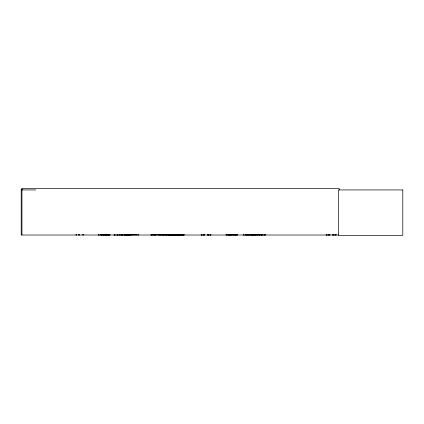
<?xml version="1.0" encoding="UTF-8"?>
<svg xmlns="http://www.w3.org/2000/svg" width="424" height="424" viewBox="0 0 424 424"><rect width="100%" height="100%" fill="white"/><g stroke="black" fill="none" stroke-linecap="round" stroke-linejoin="round"><path stroke-width="0.64" d="M131.164 234.997L131.17 234.636M163.516 234.997L163.521 234.636M170.337 234.997L170.337 234.636M176.93 234.997L176.978 234.636M183.751 235.013L183.751 234.636L183.799 235.013L170.803 234.976M257.734 234.954L257.734 234.636M264.534 234.997L264.55 234.636M243.567 235.013L265.557 234.965M250.149 234.954L250.16 234.541M114.008 235.013L131.525 234.965M155.815 234.965L155.862 234.636L155.931 234.965M171.031 234.917L170.941 234.636M121.868 234.917L121.858 234.541M125.266 234.954L125.223 234.668M201.056 235.013L204.707 234.965M326.268 234.965L329.899 234.965M253.022 234.965L253.038 234.668M235.516 234.965L235.537 234.668M237.302 234.965L225.95 234.965M114.151 234.965L114.178 234.668M150.965 234.965L156.112 234.965M155.99 234.965L156.027 234.668M226.13 234.965L226.162 234.668L226.193 235.013M230.916 234.965L230.953 234.668M98.49 234.965L109.132 234.986M98.675 234.965L98.713 234.668M122.764 234.965L122.806 234.668L122.843 235.013M130.089 234.965L130.046 234.636M201.299 234.965L201.342 234.668M326.485 234.965L326.528 234.668L326.57 235.013M22.525 189.083L21.2 189.083L21.2 235.013L338.553 235.013M21.2 189.936L35.743 189.936M100.636 234.716L109.122 234.716M157.802 234.716L166.293 234.716M172.669 234.716L181.159 234.716M227.624 234.716L236.115 234.716M100.615 234.838L109.138 234.838M157.786 234.838L166.309 234.827M172.653 234.827L181.175 234.827M227.608 234.827L236.131 234.838M132.479 234.668L138.531 234.997M157.792 234.986L170.384 234.997L170.384 234.636M211.025 234.997L207.368 234.965M336.184 234.965L332.554 234.965M335.967 234.965L335.925 234.668M210.781 234.965L210.739 234.668M132.966 234.965L132.929 234.668L132.887 235.013M131.308 234.965L131.265 234.668M128.117 234.965L128.106 234.541M103.885 234.965L103.848 234.668M180.979 235.013L180.942 234.636M252.259 234.965L252.285 234.636M151.114 234.954L151.172 234.668L151.209 235.013M265.398 234.954L265.366 234.636M259.716 234.954L259.679 234.636M253.223 234.954L253.192 234.636M255.19 234.954L255.168 234.636M248.708 234.954L248.697 234.541M264.788 234.965L264.788 234.636M257.972 234.954L257.972 234.636M163.563 234.965L163.563 234.636M339.216 189.936L339.216 188.606L21.947 188.606L21.947 235.013M335.882 234.636L335.882 235.013M333.582 234.541L333.582 235.013M333.465 234.541L333.465 235.013M332.474 234.636L332.474 235.013M329.978 234.636L329.978 235.013M328.987 234.541L328.987 235.013M328.87 234.541L328.87 235.013M262.202 234.541L262.202 235.013M262.006 234.541L262.006 235.013M261.597 234.636L261.597 235.013M261.47 234.541L261.47 235.013M261.285 234.541L261.285 235.013M261.232 234.541L261.232 235.013M261.052 234.541L261.052 235.013M259.271 234.541L259.271 235.013M259.075 234.541L259.075 235.013M256.801 234.636L256.801 235.013M255.916 234.636L255.916 235.013M253.95 234.541L253.95 235.013M253.785 234.541L253.753 235.013M253.69 234.541L253.69 235.013M253.049 234.636L253.049 235.013M252.01 234.636L252.01 235.013M251.808 234.541L251.808 235.013M251.58 234.541L251.58 235.013M249.932 234.541L249.932 235.013M248.92 234.541L248.92 235.013M247.277 234.541L247.277 235.013M247.049 234.541L247.049 235.013M246.572 234.636L246.572 235.013M245.803 234.636L245.803 235.013M237.345 234.636L237.345 235.013M236.852 234.541L236.852 235.013M236.788 234.541L236.788 235.013M235.559 234.636L235.559 235.013M230.985 234.636L230.985 235.013M229.214 234.541L229.214 235.013M229.045 234.541L229.045 235.013M210.696 234.636L210.696 235.013M208.396 234.541L208.396 235.013M208.274 234.541L208.274 235.013M207.288 234.636L207.288 235.013M204.792 234.636L204.792 235.013M203.801 234.541L203.801 235.013M203.684 234.541L203.684 235.013M201.384 234.636L201.384 235.013M184.196 234.636L184.196 235.013M183.894 234.636L183.894 235.013M183.38 234.636L183.38 235.013M182.797 234.636L182.797 235.013M182.633 234.636L182.633 235.013M181.875 234.636L181.875 235.013M180.847 234.636L180.847 235.013M180.709 234.636L180.709 235.013M180.502 234.541L180.433 235.013M180.264 234.541L180.264 235.013M180.232 234.541L180.232 235.013M179.384 234.446L179.384 235.013M179.341 234.541L179.341 235.013M179.103 234.541L179.103 235.013M178.997 234.541L178.997 235.013M178.833 234.541L178.833 235.013M178.059 234.446L178.059 235.013M177.863 234.541L177.863 235.013M177.698 234.541L177.698 235.013M177.55 234.446L177.55 235.013M177.02 234.636L177.02 235.013M175.939 234.636L175.939 235.013M175.833 234.636L175.812 235.013M174.073 234.541L174.073 235.013M173.909 234.541L173.909 235.013M172.372 234.636L172.372 235.013M172.208 234.636L172.208 235.013M171.874 234.636L171.874 235.013M171.63 234.636L171.63 235.013M171.344 234.636L171.413 235.013M171.063 234.636L171.063 235.013M170.856 234.636L170.856 235.013M170.183 234.636L170.183 235.013M169.584 234.636L169.584 235.013M169.521 234.636L169.521 235.013M169.441 234.636L169.436 235.013M169.298 234.636L169.298 235.013M169.059 234.636L169.059 235.013M168.985 234.636L168.985 235.013M168.932 234.636L168.932 235.013M168.768 234.636L168.768 235.013M167.051 234.541L167.088 235.013M156.059 234.636L156.133 235.013M154.251 234.541L154.251 235.013M154.082 234.541L154.082 235.013M153.011 234.541L153.011 235.013M152.847 234.541L152.847 235.013M151.071 234.636L151.071 235.013M138.341 234.636L138.341 235.013M136.295 234.636L136.295 235.013M135.113 234.541L135.113 235.013M134.912 234.541L134.912 235.013M133.995 234.541L133.995 235.013M133.878 234.541L133.878 235.013M132.452 234.636L132.452 235.013M130.391 234.636L130.391 235.013M129.4 234.541L129.4 235.013M129.283 234.541L129.283 235.013M128.923 234.541L128.923 235.013M128.806 234.541L128.806 235.013M128.753 234.636L128.753 235.013M128.271 234.541L128.271 235.013M127.884 234.541L127.884 235.013M127.836 234.446L127.815 235.013M127.682 234.446L127.645 235.013M126.983 234.636L126.983 235.013M126.447 234.541L126.447 235.013M126.357 234.446L126.331 235.013M125.319 234.636L125.34 235.013M125.255 234.636L125.255 235.013M124.354 234.636L124.349 235.013L124.333 234.541M124.211 234.541L124.211 235.013M121.911 234.636L121.911 235.013M121.736 234.541L121.736 235.013M120.082 234.636L120.082 235.013M119.436 234.636L119.436 235.013M117.628 234.541L117.628 235.013M117.422 234.541L117.422 235.013M114.199 234.636L114.199 235.013M110.012 234.636L110.012 235.013M109.864 234.636L109.864 235.013M109.36 234.636L109.36 235.013M109.032 234.636L109.032 235.013M108.613 234.636L108.613 235.013M108.374 234.636L108.374 235.013M106.62 234.636L106.62 235.013M106.249 234.636L106.249 235.013M105.613 234.541L105.613 235.013M105.454 234.541L105.454 235.013M103.816 234.636L103.816 235.013M103.308 234.636L103.308 235.013M101.67 234.541L101.67 235.013M101.511 234.541L101.511 235.013M98.744 234.636L98.744 235.013M83.703 234.446L83.703 235.013M83.199 234.446L83.199 235.013M82.378 234.446L82.378 235.013M79.707 234.636L79.707 235.013M79.405 234.636L79.405 235.013M78.891 234.636L78.891 235.013M78.308 234.636L78.308 235.013M76.447 234.636L76.447 235.013M76.357 234.636L76.357 235.013M75.944 234.636L75.944 235.013M243.673 234.917L243.683 234.636L243.673 234.917M402.8 189.936L338.469 189.936L338.469 235.394L402.8 235.394L402.8 189.936M255.025 234.965L254.999 234.668L254.978 235.013M170.549 235.013L170.549 234.636L170.533 235.013M166.849 235.013L166.849 234.541L166.817 235.013"/></g></svg>
